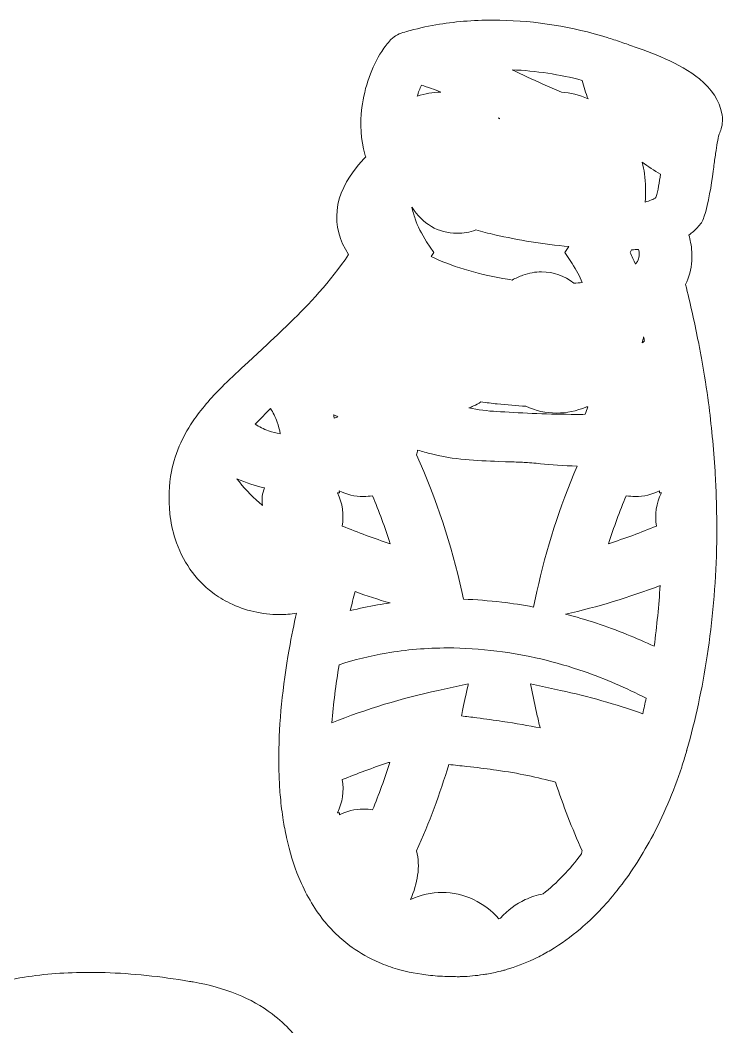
# Model space of a CAD drawing. Header units: inches. Extents: x -812 to 7891, y -3575 to 2748.
# Drawn here: x 1658 to 2012, y -3040 to -2533 of the extents above; entities that cross this region are included whole.
import ezdxf

# ---------------------------------------------------------------- set-up
doc = ezdxf.new("R2010")
doc.units = ezdxf.units.IN
doc.header["$MEASUREMENT"] = 0
doc.layers.add('Layer 1', color=7, linetype='Continuous')

# ---------------------------------------------------------------- blocks, each defined once
blk = doc.blocks.new('block 9')
at = {"layer": 'Layer 1', "lineweight": 0}
for points, knots in [([(2011.16, -2580.18), (2009.91, -2573.83), (2006.13, -2568.01), (1999.94, -2562.89), (1990.04, -2554.72), (1975.38, -2549.57), (1965.65, -2546.15), (1964.49, -2545.75), (1963.41, -2545.36), (1962.39, -2544.99), (1962.39, -2544.99), (1961.43, -2544.64), (1961.43, -2544.64), (1958.99, -2543.75), (1956.58, -2543), (1954.24, -2542.27), (1954.24, -2542.27), (1953.4, -2542.01), (1953.4, -2542.01), (1936.17, -2536.62), (1917.5, -2533.61), (1899.4, -2533.3), (1898.27, -2533.28), (1897.14, -2533.27), (1896.02, -2533.27), (1885.95, -2533.27), (1876.3, -2534.06), (1867.35, -2535.61), (1862.17, -2536.51), (1857.33, -2537.63), (1852.58, -2539.04), (1852.58, -2539.04), (1851.75, -2539.29), (1851.75, -2539.29), (1849.04, -2539.8), (1846.61, -2541.09), (1844.7, -2543.05), (1844.7, -2543.05), (1844.54, -2543.22), (1844.54, -2543.22), (1842.99, -2544.87), (1841.53, -2546.76), (1840.06, -2548.99), (1835.02, -2556.68), (1831.38, -2567), (1830.07, -2577.3), (1829.01, -2585.65), (1829.53, -2593.72), (1831.57, -2600.65), (1831.71, -2601.12), (1831.85, -2601.57), (1831.99, -2602.02), (1830.72, -2603.33), (1829.52, -2604.67), (1828.38, -2606.03), (1815.63, -2621.2), (1813.95, -2637.06), (1823.38, -2651.29), (1814.17, -2665.06), (1803.04, -2676.6), (1794.19, -2685.26), (1791.82, -2687.57), (1789.49, -2689.81), (1787.26, -2691.92), (1784.78, -2694.27), (1782.29, -2696.59), (1779.81, -2698.9), (1779.81, -2698.9), (1772.77, -2705.44), (1772.77, -2705.44), (1768.3, -2709.6), (1764.56, -2713.12), (1760.82, -2716.75), (1757.94, -2719.56), (1755.19, -2722.46), (1752.68, -2725.35), (1750.17, -2728.23), (1747.88, -2731.14), (1745.87, -2734.03), (1743.11, -2737.98), (1740.78, -2742.01), (1738.95, -2746), (1736.79, -2750.72), (1735.21, -2755.59), (1734.25, -2760.48), (1732.93, -2767.21), (1732.67, -2774.16), (1733.44, -2781.71), (1733.88, -2785.96), (1734.78, -2790.23), (1736.11, -2794.39), (1739.65, -2805.41), (1746.17, -2814.75), (1754.97, -2821.42), (1757.57, -2823.38), (1760.39, -2825.11), (1763.61, -2826.69), (1771.27, -2830.47), (1779.89, -2832.46), (1788.56, -2832.46), (1791.4, -2832.46), (1794.25, -2832.25), (1797.11, -2831.82), (1795.92, -2837.13), (1794.65, -2843.25), (1793.46, -2849.98), (1790.12, -2868.84), (1788.36, -2886.77), (1788.24, -2903.27), (1788.21, -2906.87), (1788.27, -2910.5), (1788.41, -2914.07), (1788.56, -2917.78), (1788.77, -2921.15), (1789.06, -2924.36), (1789.42, -2928.36), (1789.9, -2932.27), (1790.48, -2935.96), (1790.91, -2938.67), (1791.45, -2941.51), (1792.14, -2944.64), (1793.73, -2951.89), (1795.8, -2958.67), (1798.32, -2964.77), (1801.67, -2972.9), (1805.87, -2980.17), (1810.81, -2986.37), (1812.78, -2988.85), (1814.93, -2991.21), (1817.19, -2993.4), (1819.53, -2995.66), (1822.13, -2997.81), (1825.13, -2999.97), (1829.2, -3002.89), (1833.77, -3005.46), (1838.72, -3007.6), (1841.72, -3008.9), (1844.83, -3010.02), (1847.99, -3010.94), (1853.03, -3012.41), (1858.59, -3013.47), (1864.52, -3014.08), (1867.71, -3014.41), (1871.02, -3014.6), (1874.38, -3014.65), (1874.87, -3014.66), (1875.35, -3014.67), (1875.84, -3014.68), (1876.77, -3014.71), (1877.7, -3014.73), (1878.64, -3014.73), (1879.27, -3014.73), (1879.9, -3014.72), (1880.54, -3014.7), (1883.92, -3014.58), (1887.5, -3014.23), (1891.17, -3013.68), (1891.31, -3013.66), (1891.45, -3013.64), (1891.58, -3013.62), (1892.05, -3013.57), (1892.53, -3013.5), (1892.98, -3013.43), (1895.13, -3013.06), (1897.34, -3012.57), (1899.96, -3011.9), (1899.96, -3011.9), (1900.24, -3011.83), (1900.24, -3011.83), (1900.8, -3011.69), (1901.36, -3011.54), (1901.92, -3011.39), (1902.75, -3011.15), (1903.57, -3010.91), (1904.39, -3010.65), (1909.08, -3009.19), (1913.72, -3007.33), (1918.2, -3005.11), (1920.61, -3003.92), (1922.94, -3002.64), (1925.14, -3001.33), (1930.2, -2998.3), (1935.21, -2994.69), (1940.02, -2990.6), (1946.55, -2985.04), (1952.76, -2978.58), (1958.46, -2971.41), (1958.55, -2971.29), (1958.65, -2971.16), (1958.74, -2971.03), (1964.8, -2963.37), (1970.46, -2954.69), (1975.58, -2945.22), (1981.67, -2933.96), (1986.85, -2921.84), (1990.97, -2909.2), (1991.83, -2906.56), (1992.54, -2904.34), (1993.2, -2902.07), (1993.29, -2901.74), (1993.38, -2901.4), (1993.47, -2901.06), (1993.51, -2900.91), (1993.55, -2900.76), (1993.59, -2900.61), (1997.88, -2885.53), (2001.31, -2869.59), (2003.81, -2853.23), (2006.49, -2835.68), (2008.08, -2817.67), (2008.52, -2799.7), (2008.61, -2796.02), (2008.65, -2792.33), (2008.65, -2788.72), (2008.65, -2786.27), (2008.61, -2783.81), (2008.56, -2781.43), (2008.56, -2781.43), (2008.54, -2780.37), (2008.54, -2780.37), (2008.46, -2775.86), (2008.35, -2772.12), (2008.2, -2768.6), (2008.08, -2765.97), (2007.94, -2763.25), (2007.75, -2760.28), (2007.03, -2748.55), (2005.92, -2736.97), (2004.44, -2725.86), (2003.54, -2719.15), (2002.37, -2711.8), (2000.86, -2703.39), (2000.86, -2703.39), (2000.56, -2701.7), (2000.56, -2701.7), (2000.12, -2699.25), (1999.67, -2696.72), (1999.17, -2694.18), (1997.32, -2684.84), (1995.21, -2675.5), (1992.9, -2666.38), (1994.74, -2662.72), (1995.8, -2658.7), (1996.08, -2654.39), (1996.27, -2651.42), (1996.06, -2648.32), (1995.46, -2645.17), (1995.22, -2643.93), (1994.93, -2642.69), (1994.59, -2641.44), (1996.19, -2640.29), (1997.6, -2639.01), (1998.85, -2637.58), (2000.43, -2636.13), (2001.52, -2634.46), (2002.17, -2632.46), (2004.65, -2624.74), (2005.82, -2616.76), (2006.8, -2609.26), (2006.8, -2609.26), (2007.07, -2607.29), (2007.07, -2607.29), (2007.39, -2604.81), (2007.7, -2602.53), (2008.02, -2600.34), (2008.61, -2596.4), (2009.17, -2593.34), (2009.81, -2590.6), (2010.21, -2589.8), (2010.53, -2588.96), (2010.8, -2588.06), (2011.57, -2585.51), (2011.69, -2582.85), (2011.16, -2580.18)], [0, 0, 0, 0, 1, 1, 1, 2, 2, 2, 3, 3, 3, 4, 4, 4, 5, 5, 5, 6, 6, 6, 7, 7, 7, 8, 8, 8, 9, 9, 9, 10, 10, 10, 11, 11, 11, 12, 12, 12, 13, 13, 13, 14, 14, 14, 15, 15, 15, 16, 16, 16, 17, 17, 17, 18, 18, 18, 19, 19, 19, 20, 20, 20, 21, 21, 21, 22, 22, 22, 23, 23, 23, 24, 24, 24, 25, 25, 25, 26, 26, 26, 27, 27, 27, 28, 28, 28, 29, 29, 29, 30, 30, 30, 31, 31, 31, 32, 32, 32, 33, 33, 33, 34, 34, 34, 35, 35, 35, 36, 36, 36, 37, 37, 37, 38, 38, 38, 39, 39, 39, 40, 40, 40, 41, 41, 41, 42, 42, 42, 43, 43, 43, 44, 44, 44, 45, 45, 45, 46, 46, 46, 47, 47, 47, 48, 48, 48, 49, 49, 49, 50, 50, 50, 51, 51, 51, 52, 52, 52, 53, 53, 53, 54, 54, 54, 55, 55, 55, 56, 56, 56, 57, 57, 57, 58, 58, 58, 59, 59, 59, 60, 60, 60, 61, 61, 61, 62, 62, 62, 63, 63, 63, 64, 64, 64, 65, 65, 65, 66, 66, 66, 67, 67, 67, 68, 68, 68, 69, 69, 69, 70, 70, 70, 71, 71, 71, 72, 72, 72, 73, 73, 73, 74, 74, 74, 75, 75, 75, 76, 76, 76, 77, 77, 77, 78, 78, 78, 79, 79, 79, 80, 80, 80, 81, 81, 81, 82, 82, 82, 83, 83, 83, 84, 84, 84, 85, 85, 85, 86, 86, 86, 87, 87, 87, 88, 88, 88, 89, 89, 89, 90, 90, 90, 91, 91, 91, 91]), ([(1930.42, -2569.52), (1927.32, -2568.21), (1924.22, -2566.84), (1921.05, -2565.43), (1915.92, -2563.17), (1910.82, -2560.75), (1905.61, -2558.25), (1917.7, -2558.82), (1929.69, -2560.63), (1940.89, -2563.57), (1941.59, -2566.86), (1942.67, -2570), (1943.92, -2572.89), (1939.55, -2570.95), (1935, -2569.81), (1930.42, -2569.52)], [0, 0, 0, 0, 1, 1, 1, 2, 2, 2, 3, 3, 3, 4, 4, 4, 5, 5, 5, 5]), ([(1869.77, -2569.46), (1865.8, -2569.52), (1861.81, -2570.25), (1857.93, -2571.58), (1858.5, -2569.6), (1859.21, -2567.7), (1860.03, -2565.93), (1863.31, -2567.01), (1866.56, -2568.2), (1869.77, -2569.46)], [0, 0, 0, 0, 1, 1, 1, 2, 2, 2, 3, 3, 3, 3]), ([(1899.25, -2582.91), (1899.1, -2582.74), (1898.96, -2582.58), (1898.81, -2582.41), (1899.01, -2582.51), (1899.22, -2582.61), (1899.43, -2582.7), (1899.37, -2582.77), (1899.31, -2582.84), (1899.25, -2582.91)], [0, 0, 0, 0, 1, 1, 1, 2, 2, 2, 3, 3, 3, 3]), ([(1980.35, -2610.83), (1979.76, -2614.94), (1979.07, -2618.81), (1978.04, -2622.49), (1976.83, -2623.42), (1974.94, -2624.22), (1972.57, -2624.81), (1973.01, -2620.06), (1972.92, -2615.31), (1972.29, -2610.6), (1972.03, -2608.67), (1971.63, -2606.73), (1971.1, -2604.81), (1974.07, -2606.96), (1977.16, -2608.97), (1980.35, -2610.83)], [0, 0, 0, 0, 1, 1, 1, 2, 2, 2, 3, 3, 3, 4, 4, 4, 5, 5, 5, 5]), ([(1855.38, -2627.54), (1860.3, -2635.67), (1868.64, -2640.57), (1877.92, -2640.57), (1881.06, -2640.57), (1884.24, -2640.01), (1887.37, -2638.89), (1890.47, -2639.73), (1893.69, -2640.53), (1896.98, -2641.29), (1908.83, -2644.03), (1921.3, -2646.04), (1934.19, -2647.29), (1934.19, -2647.29), (1932.25, -2650.26), (1932.25, -2650.26), (1932.25, -2650.26), (1935.82, -2655.73), (1935.82, -2655.73), (1938, -2659.07), (1939.68, -2662.25), (1940.91, -2665.38), (1939.53, -2665.5), (1938.12, -2665.61), (1936.67, -2665.68), (1932.05, -2661.96), (1926.46, -2659.95), (1920.51, -2659.95), (1917.35, -2659.95), (1914.15, -2660.53), (1911.01, -2661.66), (1909.17, -2662.32), (1907.42, -2663.12), (1905.73, -2664.07), (1904.14, -2663.83), (1902.54, -2663.58), (1900.96, -2663.3), (1887.42, -2660.92), (1874.78, -2657.03), (1864.88, -2652.28), (1864.88, -2652.28), (1866.2, -2650.26), (1866.2, -2650.26), (1866.2, -2650.26), (1862.64, -2644.8), (1862.64, -2644.8), (1860.03, -2640.8), (1858.14, -2637.05), (1856.88, -2633.33), (1856.21, -2631.35), (1855.66, -2629.39), (1855.24, -2627.47), (1855.29, -2627.49), (1855.34, -2627.52), (1855.38, -2627.54)], [0, 0, 0, 0, 1, 1, 1, 2, 2, 2, 3, 3, 3, 4, 4, 4, 5, 5, 5, 6, 6, 6, 7, 7, 7, 8, 8, 8, 9, 9, 9, 10, 10, 10, 11, 11, 11, 12, 12, 12, 13, 13, 13, 14, 14, 14, 15, 15, 15, 16, 16, 16, 17, 17, 17, 18, 18, 18, 18]), ([(1968.68, -2654.7), (1968.42, -2655.17), (1968.09, -2655.65), (1967.7, -2656.11), (1966.91, -2654.15), (1966.04, -2652.2), (1965.07, -2650.25), (1965.3, -2649.78), (1965.53, -2649.31), (1965.76, -2648.83), (1966.98, -2648.81), (1968.17, -2648.77), (1969.32, -2648.71), (1970.02, -2652.2), (1969.06, -2653.98), (1968.68, -2654.7)], [0, 0, 0, 0, 1, 1, 1, 2, 2, 2, 3, 3, 3, 4, 4, 4, 5, 5, 5, 5]), ([(1972.27, -2694.86), (1971.88, -2695.13), (1971.5, -2695.41), (1971.12, -2695.68), (1971.39, -2694.68), (1971.63, -2693.68), (1971.83, -2692.67), (1971.98, -2693.39), (1972.12, -2694.12), (1972.27, -2694.86)], [0, 0, 0, 0, 1, 1, 1, 2, 2, 2, 3, 3, 3, 3]), ([(1943.75, -2727.96), (1943.24, -2729.16), (1942.76, -2730.4), (1942.33, -2731.68), (1940.85, -2731.7), (1939.36, -2731.71), (1937.85, -2731.71), (1924.59, -2731.71), (1911.17, -2731.04), (1899.81, -2730.38), (1899.81, -2730.38), (1898.01, -2730.28), (1898.01, -2730.28), (1893.2, -2730), (1888.49, -2729.37), (1883.88, -2728.49), (1884.66, -2728.18), (1885.44, -2727.85), (1886.21, -2727.48), (1887.46, -2726.89), (1888.7, -2726.22), (1889.94, -2725.44), (1892.7, -2725.81), (1895.46, -2726.14), (1898.17, -2726.43), (1903.24, -2726.97), (1907.98, -2727.37), (1912.59, -2727.64), (1917.52, -2729.9), (1922.71, -2731.05), (1928.02, -2731.05), (1933.07, -2731.05), (1938.1, -2730.02), (1943, -2727.99), (1943, -2727.99), (1943.75, -2727.96), (1943.75, -2727.96)], [0, 0, 0, 0, 1, 1, 1, 2, 2, 2, 3, 3, 3, 4, 4, 4, 5, 5, 5, 6, 6, 6, 7, 7, 7, 8, 8, 8, 9, 9, 9, 10, 10, 10, 11, 11, 11, 12, 12, 12, 12]), ([(1788.99, -2741.48), (1786.99, -2741.12), (1785, -2740.63), (1783.11, -2739.96), (1780.64, -2739.08), (1778.37, -2737.95), (1776.42, -2736.66), (1779.02, -2733.87), (1781.64, -2731.19), (1784.08, -2728.77), (1785.4, -2730.75), (1786.56, -2733.06), (1787.46, -2735.61), (1788.14, -2737.5), (1788.63, -2739.49), (1788.99, -2741.48)], [0, 0, 0, 0, 1, 1, 1, 2, 2, 2, 3, 3, 3, 4, 4, 4, 5, 5, 5, 5]), ([(1816.18, -2733.63), (1816.06, -2733.06), (1815.93, -2732.49), (1815.8, -2731.92), (1816.54, -2732.25), (1817.28, -2732.58), (1818.02, -2732.92), (1817.39, -2733.11), (1816.78, -2733.35), (1816.18, -2733.63)], [0, 0, 0, 0, 1, 1, 1, 2, 2, 2, 3, 3, 3, 3]), ([(1910.9, -2755.84), (1912.88, -2755.93), (1915.73, -2756.17), (1919.03, -2756.44), (1919.03, -2756.44), (1920, -2756.52), (1920, -2756.52), (1925.14, -2756.95), (1931.51, -2757.48), (1938.35, -2757.82), (1929.57, -2778.27), (1922.79, -2799.46), (1918.13, -2820.93), (1918.13, -2820.93), (1916.46, -2828.67), (1916.46, -2828.67), (1911.12, -2827.67), (1905.76, -2826.85), (1900.4, -2826.22), (1893.98, -2825.46), (1887.53, -2824.97), (1881.15, -2824.75), (1881.15, -2824.75), (1880.32, -2820.93), (1880.32, -2820.93), (1875.23, -2797.44), (1867.59, -2774.3), (1857.6, -2752.11), (1857.8, -2751.31), (1857.96, -2750.49), (1858.09, -2749.65), (1860.47, -2750.4), (1862.77, -2751.05), (1865.05, -2751.63), (1876.07, -2754.43), (1887.81, -2755.03), (1898.89, -2755.41), (1898.89, -2755.41), (1902.28, -2755.52), (1902.28, -2755.52), (1905.21, -2755.62), (1908.1, -2755.72), (1910.9, -2755.84)], [0, 0, 0, 0, 1, 1, 1, 2, 2, 2, 3, 3, 3, 4, 4, 4, 5, 5, 5, 6, 6, 6, 7, 7, 7, 8, 8, 8, 9, 9, 9, 10, 10, 10, 11, 11, 11, 12, 12, 12, 13, 13, 13, 14, 14, 14, 14]), ([(1780.09, -2777.49), (1779.56, -2777.08), (1779.04, -2776.65), (1778.52, -2776.2), (1774.22, -2772.45), (1770.43, -2768.39), (1767.18, -2764.07), (1771.74, -2766.21), (1776.46, -2767.69), (1781.13, -2768.71), (1779.87, -2771.38), (1779.48, -2774.44), (1780.09, -2777.49)], [0, 0, 0, 0, 1, 1, 1, 2, 2, 2, 3, 3, 3, 4, 4, 4, 4]), ([(1817.75, -2771.21), (1817.75, -2771.21), (1818.73, -2771.22), (1818.73, -2771.22), (1818.73, -2771.22), (1818.71, -2770.23), (1818.71, -2770.23), (1822.35, -2772.03), (1826.52, -2773.05), (1830.84, -2773.05), (1832.38, -2773.05), (1833.91, -2772.92), (1835.4, -2772.67), (1838.69, -2780.57), (1841.67, -2788.63), (1844.3, -2796.8), (1836.14, -2794.16), (1828.08, -2791.19), (1820.17, -2787.9), (1821.12, -2782.29), (1820.32, -2776.38), (1817.75, -2771.21)], [0, 0, 0, 0, 1, 1, 1, 2, 2, 2, 3, 3, 3, 4, 4, 4, 5, 5, 5, 6, 6, 6, 7, 7, 7, 7]), ([(1978.3, -2787.89), (1970.39, -2791.18), (1962.32, -2794.16), (1954.15, -2796.8), (1956.79, -2788.63), (1959.76, -2780.57), (1963.05, -2772.67), (1964.54, -2772.92), (1966.07, -2773.05), (1967.61, -2773.05), (1971.93, -2773.05), (1976.11, -2772.03), (1979.75, -2770.22), (1979.75, -2770.22), (1979.73, -2771.21), (1979.73, -2771.21), (1979.73, -2771.21), (1980.74, -2771.2), (1980.74, -2771.2), (1978.19, -2776.31), (1977.36, -2782.24), (1978.3, -2787.89)], [0, 0, 0, 0, 1, 1, 1, 2, 2, 2, 3, 3, 3, 4, 4, 4, 5, 5, 5, 6, 6, 6, 7, 7, 7, 7]), ([(1824.19, -2830.5), (1824.98, -2827.23), (1825.8, -2824.03), (1826.64, -2820.94), (1832.47, -2823), (1838.35, -2824.9), (1844.26, -2826.64), (1842.13, -2826.94), (1840.02, -2827.27), (1837.92, -2827.63), (1833.33, -2828.43), (1828.75, -2829.39), (1824.19, -2830.5)], [0, 0, 0, 0, 1, 1, 1, 2, 2, 2, 3, 3, 3, 4, 4, 4, 4]), ([(1932.52, -2832.27), (1948.6, -2828.65), (1964.55, -2823.82), (1980.15, -2817.85), (1979.47, -2827.87), (1978.47, -2838.1), (1977.15, -2848.44), (1972.68, -2846.34), (1968.07, -2844.34), (1963.37, -2842.45), (1953.23, -2838.36), (1942.92, -2834.96), (1932.52, -2832.27)], [0, 0, 0, 0, 1, 1, 1, 2, 2, 2, 3, 3, 3, 4, 4, 4, 4]), ([(1918.13, -2882.52), (1918.63, -2884.83), (1919.17, -2887.16), (1919.74, -2889.52), (1913.92, -2888.34), (1907.65, -2887.25), (1900.7, -2886.21), (1896.66, -2885.61), (1892.46, -2885.03), (1887.86, -2884.44), (1885.13, -2884.08), (1882.56, -2883.77), (1880.11, -2883.5), (1880.18, -2883.17), (1883.61, -2867.34), (1883.61, -2867.34), (1883.61, -2867.34), (1868.43, -2870.63), (1868.43, -2870.63), (1850.37, -2874.54), (1832.44, -2880), (1814.95, -2886.91), (1815.7, -2877.56), (1816.93, -2867.79), (1818.63, -2857.71), (1826.25, -2855.24), (1834.2, -2853.28), (1842.31, -2851.87), (1852.29, -2850.14), (1862.67, -2849.27), (1873.18, -2849.27), (1881.32, -2849.27), (1889.67, -2849.79), (1897.98, -2850.84), (1912.74, -2852.69), (1927.53, -2856.16), (1941.95, -2861.17), (1952.57, -2864.86), (1963.01, -2869.36), (1973.05, -2874.58), (1972.53, -2877.18), (1971.96, -2879.78), (1971.35, -2882.37), (1957.74, -2877.57), (1943.88, -2873.63), (1930.03, -2870.63), (1930.03, -2870.63), (1914.84, -2867.34), (1914.84, -2867.34), (1914.84, -2867.34), (1918.13, -2882.52), (1918.13, -2882.52)], [0, 0, 0, 0, 1, 1, 1, 2, 2, 2, 3, 3, 3, 4, 4, 4, 5, 5, 5, 6, 6, 6, 7, 7, 7, 8, 8, 8, 9, 9, 9, 10, 10, 10, 11, 11, 11, 12, 12, 12, 13, 13, 13, 14, 14, 14, 15, 15, 15, 16, 16, 16, 17, 17, 17, 17]), ([(1830.84, -2930.4), (1826.52, -2930.4), (1822.35, -2931.41), (1818.72, -2933.22), (1818.72, -2933.22), (1818.73, -2932.23), (1818.73, -2932.23), (1818.73, -2932.23), (1817.76, -2932.24), (1817.76, -2932.24), (1820.29, -2927.19), (1821.15, -2921.26), (1820.18, -2915.55), (1827.66, -2912.46), (1835.45, -2909.6), (1843.46, -2906.99), (1843.69, -2906.97), (1843.92, -2906.96), (1844.15, -2906.94), (1841.53, -2915.08), (1838.6, -2923.04), (1835.4, -2930.78), (1833.91, -2930.53), (1832.38, -2930.4), (1830.84, -2930.4)], [0, 0, 0, 0, 1, 1, 1, 2, 2, 2, 3, 3, 3, 4, 4, 4, 5, 5, 5, 6, 6, 6, 7, 7, 7, 8, 8, 8, 8]), ([(1870.38, -2972.38), (1865.02, -2972.38), (1859.66, -2973.56), (1854.59, -2975.8), (1857.99, -2967.9), (1859.6, -2959.31), (1857.61, -2951.32), (1863.95, -2937.23), (1869.36, -2922.69), (1873.76, -2907.96), (1876.74, -2908.25), (1879.75, -2908.58), (1882.9, -2908.92), (1882.9, -2908.92), (1884.71, -2909.13), (1884.71, -2909.13), (1889.4, -2909.63), (1893.68, -2910.17), (1897.8, -2910.76), (1908.87, -2912.35), (1918.64, -2914.36), (1927.49, -2916.85), (1931.33, -2928.55), (1935.81, -2940.11), (1940.86, -2951.34), (1940.73, -2951.87), (1940.61, -2952.41), (1940.51, -2952.96), (1934.61, -2960.87), (1928.13, -2967.62), (1921.21, -2973.07), (1918.09, -2973.66), (1915.09, -2974.62), (1912.25, -2975.96), (1907.58, -2978.15), (1903.42, -2981.26), (1899.84, -2985.22), (1899.55, -2985.33), (1899.25, -2985.44), (1898.94, -2985.55), (1895.36, -2981.49), (1891.05, -2978.24), (1886.21, -2975.96), (1881.16, -2973.58), (1875.83, -2972.38), (1870.38, -2972.38)], [0, 0, 0, 0, 1, 1, 1, 2, 2, 2, 3, 3, 3, 4, 4, 4, 5, 5, 5, 6, 6, 6, 7, 7, 7, 8, 8, 8, 9, 9, 9, 10, 10, 10, 11, 11, 11, 12, 12, 12, 13, 13, 13, 14, 14, 14, 15, 15, 15, 15])]:
    blk.add_open_spline(points, degree=3, knots=knots, dxfattribs=at)
blk = doc.blocks.new('block 21')
at = {"layer": 'Layer 1', "lineweight": 0}
blk.add_open_spline([(1922.61, -3274.62), (1918.11, -3272.17), (1912.98, -3270.93), (1907.36, -3270.93), (1906.4, -3270.93), (1905.42, -3270.97), (1904.43, -3271.04), (1902, -3271.22), (1899.46, -3271.67), (1896.68, -3272.4), (1893.55, -3273.23), (1890.48, -3274.41), (1887.48, -3275.94), (1885.3, -3269.54), (1879.31, -3265.15), (1872.61, -3265.15), (1867.56, -3265.15), (1863.04, -3267.71), (1860.5, -3272), (1859.22, -3274.17), (1857.18, -3276.3), (1855.36, -3278.09), (1854.54, -3278.89), (1853.71, -3279.69), (1852.87, -3280.48), (1849.46, -3283.72), (1845.94, -3287.08), (1843.06, -3291.35), (1843.06, -3291.35), (1841.44, -3293.76), (1841.44, -3293.76), (1842.43, -3280.35), (1842.19, -3266.89), (1841.78, -3254.32), (1841.7, -3251.95), (1841.61, -3249.59), (1841.53, -3247.25), (1841.51, -3246.86), (1841.48, -3246.46), (1841.44, -3246.08), (1846.41, -3240.9), (1851.19, -3235.36), (1856.31, -3229.35), (1856.31, -3229.35), (1856.4, -3229.24), (1856.4, -3229.24), (1856.62, -3228.98), (1856.81, -3228.73), (1856.97, -3228.5), (1857.02, -3228.44), (1857.27, -3228.12), (1857.27, -3228.12), (1857.7, -3227.56), (1858.02, -3227.05), (1858.23, -3226.72), (1858.23, -3226.72), (1858.33, -3226.57), (1858.33, -3226.57), (1860.47, -3223.49), (1862.26, -3220.25), (1863.62, -3216.92), (1864.81, -3214.04), (1865.73, -3211), (1866.38, -3207.86), (1867.68, -3201.5), (1867.73, -3195.03), (1866.57, -3188.85), (1870.09, -3184.22), (1872.84, -3178.37), (1875.17, -3170.55), (1881.09, -3150.74), (1881.3, -3133.94), (1863.08, -3116.37), (1850.57, -3104.29), (1835.7, -3094.62), (1818.84, -3087.61), (1817.84, -3085.28), (1816.85, -3082.92), (1815.82, -3080.46), (1813.06, -3073.83), (1810.2, -3066.98), (1806.73, -3060.36), (1805.3, -3057.64), (1803.7, -3054.92), (1801.83, -3052.03), (1799.33, -3048.15), (1796.89, -3044.9), (1794.36, -3042.07), (1791.67, -3039.06), (1788.6, -3036.26), (1784.98, -3033.51), (1774.44, -3025.5), (1761.4, -3020.22), (1745.1, -3017.38), (1744.75, -3017.31), (1744.4, -3017.26), (1744.04, -3017.2), (1744.04, -3017.2), (1743.39, -3017.09), (1743.39, -3017.09), (1728.64, -3014.6), (1714.36, -3013.11), (1700.93, -3012.69), (1698.92, -3012.62), (1696.91, -3012.6), (1695.02, -3012.58), (1694.27, -3012.57), (1693.51, -3012.57), (1692.76, -3012.57), (1681.36, -3012.57), (1670.42, -3013.38), (1660.26, -3014.97), (1647.69, -3016.93), (1636.17, -3020.11), (1626, -3024.4), (1618.72, -3027.48), (1611.63, -3031.46), (1604.92, -3036.22), (1600.11, -3039.64), (1595.39, -3043.55), (1590.9, -3047.84), (1588.65, -3049.99), (1586.44, -3052.26), (1584.13, -3054.79), (1575.05, -3064.71), (1566.44, -3076.75), (1557.8, -3091.58), (1554.75, -3096.81), (1551.79, -3102.49), (1548.65, -3108.49), (1540.61, -3123.87), (1531.74, -3140.82), (1520.31, -3152.05), (1519.72, -3151.14), (1519.07, -3150.26), (1518.37, -3149.44), (1514.47, -3144.87), (1509.22, -3142.14), (1503.41, -3141.64), (1496.88, -3133.35), (1487.85, -3128.63), (1478.41, -3128.63), (1474.5, -3128.63), (1470.58, -3129.42), (1466.75, -3131), (1455.69, -3135.55), (1449.15, -3145.97), (1449.35, -3157.46), (1447.13, -3158.9), (1445.07, -3160.49), (1443.23, -3162.19), (1439.49, -3165.63), (1436.68, -3169.49), (1434.87, -3173.67), (1431.75, -3180.88), (1431.81, -3188.64), (1435.05, -3196.1), (1437.64, -3202.08), (1442.04, -3206.68), (1447.77, -3209.38), (1449.19, -3210.05), (1450.66, -3210.6), (1452.19, -3211.02), (1451.94, -3217.97), (1454.53, -3224.35), (1459.77, -3229.45), (1459.77, -3229.45), (1459.83, -3229.52), (1459.83, -3229.52), (1460.13, -3229.84), (1460.62, -3230.37), (1461.32, -3230.95), (1466.6, -3235.37), (1472.93, -3237.71), (1479.62, -3237.71), (1483.59, -3237.71), (1487.66, -3236.91), (1491.76, -3235.33), (1495.38, -3237.39), (1499.84, -3238.51), (1504.44, -3238.51), (1513.94, -3238.51), (1522.42, -3233.87), (1526.57, -3226.41), (1528.25, -3223.41), (1529.54, -3220.04), (1530.41, -3216.43), (1532.05, -3216.56), (1533.72, -3216.62), (1535.39, -3216.62), (1536.7, -3216.62), (1538.03, -3216.58), (1539.35, -3216.5), (1543.36, -3216.27), (1546.73, -3215.82), (1549.94, -3215.1), (1564.37, -3211.87), (1577.35, -3203.97), (1587.49, -3192.27), (1588.45, -3191.16), (1589.39, -3190.06), (1590.32, -3188.97), (1592.34, -3186.62), (1594.24, -3184.4), (1596.13, -3182.32), (1596.13, -3182.32), (1596.27, -3182.16), (1596.27, -3182.16), (1596.27, -3182.16), (1596.48, -3181.93), (1596.48, -3181.93), (1596.48, -3181.93), (1596.83, -3181.56), (1596.95, -3181.43), (1595.72, -3186.4), (1595.26, -3191.12), (1595.14, -3194.99), (1595.03, -3198.43), (1595.16, -3201.77), (1595.52, -3204.89), (1595.55, -3205.14), (1595.58, -3205.39), (1595.61, -3205.63), (1589.88, -3215.23), (1584.99, -3224.01), (1580.7, -3232.43), (1580.01, -3233.78), (1579.21, -3235.24), (1578.36, -3236.79), (1575.92, -3241.24), (1573.15, -3246.28), (1571.46, -3251.65), (1570.98, -3253.19), (1570.63, -3254.56), (1570.38, -3255.88), (1569.67, -3259.63), (1569.63, -3264.74), (1572.23, -3270.18), (1568.28, -3276.85), (1564.49, -3284.04), (1560.68, -3292.09), (1559.5, -3294.6), (1558.29, -3297.26), (1557.01, -3300.23), (1555.61, -3303.44), (1554.32, -3306.56), (1553.11, -3309.6), (1551.88, -3308.56), (1550.65, -3307.54), (1549.46, -3306.55), (1550.62, -3303.61), (1551.35, -3300.83), (1551.68, -3298.11), (1551.68, -3298.11), (1552.11, -3294.42), (1552.11, -3294.42), (1552.11, -3294.42), (1550.04, -3291.34), (1550.04, -3291.34), (1549.81, -3291), (1549.56, -3290.67), (1549.24, -3290.27), (1546.49, -3286.47), (1543.26, -3283.38), (1540.14, -3280.4), (1539.12, -3279.42), (1538.09, -3278.44), (1537.1, -3277.44), (1535.63, -3275.96), (1533.79, -3274.01), (1532.61, -3272), (1530.07, -3267.71), (1525.54, -3265.15), (1520.5, -3265.15), (1513.81, -3265.15), (1507.84, -3269.52), (1505.64, -3275.89), (1503.65, -3274.88), (1501.62, -3274.02), (1499.55, -3273.31), (1495.95, -3272.07), (1492.29, -3271.31), (1488.67, -3271.04), (1487.69, -3270.97), (1486.7, -3270.93), (1485.75, -3270.93), (1480.13, -3270.93), (1475, -3272.17), (1470.52, -3274.61), (1461.37, -3279.58), (1455.11, -3289.71), (1454.95, -3299.83), (1454.81, -3309.54), (1459.9, -3316.95), (1463.74, -3321.67), (1467.86, -3326.74), (1472.78, -3331.24), (1478.76, -3335.42), (1479.74, -3336.1), (1480.73, -3336.81), (1481.73, -3337.52), (1484.68, -3339.63), (1487.74, -3341.81), (1491.07, -3343.86), (1496.34, -3347.1), (1504.52, -3351.42), (1514.66, -3351.54), (1514.66, -3351.54), (1520.63, -3351.61), (1520.63, -3351.61), (1520.63, -3351.61), (1523.16, -3347.05), (1523.16, -3347.05), (1523.25, -3347.11), (1523.35, -3347.17), (1523.45, -3347.23), (1529.76, -3351.23), (1534.71, -3354.77), (1539.04, -3358.43), (1538.61, -3360.73), (1538.21, -3363.12), (1537.82, -3365.63), (1536.4, -3374.69), (1535.49, -3383.74), (1535.11, -3392.54), (1534.94, -3396.49), (1534.88, -3400.56), (1534.93, -3404.62), (1535.08, -3417.64), (1536.43, -3430.39), (1538.93, -3442.52), (1539.91, -3447.24), (1541.09, -3451.99), (1542.45, -3456.63), (1544.33, -3463.05), (1546.39, -3468.89), (1548.74, -3474.48), (1554.48, -3488.11), (1561.83, -3500.93), (1570.59, -3512.57), (1572.32, -3514.87), (1574.22, -3517.25), (1576.41, -3519.86), (1580.2, -3524.36), (1584.21, -3528.66), (1588.35, -3532.65), (1590.6, -3534.82), (1592.91, -3536.93), (1595.24, -3538.93), (1603.73, -3546.23), (1612.9, -3552.56), (1622.49, -3557.74), (1625.37, -3559.3), (1628.37, -3560.79), (1631.4, -3562.17), (1635.42, -3564.01), (1639.49, -3565.65), (1643.5, -3567.06), (1646.36, -3568.06), (1649.34, -3568.99), (1652.63, -3569.91), (1664.86, -3573.29), (1677.52, -3575.01), (1690.25, -3575.01), (1690.25, -3575.01), (1690.97, -3575.01), (1690.97, -3575.01), (1696.11, -3574.99), (1701.22, -3574.7), (1706.14, -3574.15), (1706.14, -3574.15), (1706.28, -3574.14), (1706.28, -3574.14), (1706.53, -3574.12), (1706.78, -3574.09), (1707.03, -3574.07), (1718.66, -3572.71), (1730.38, -3570.25), (1741.88, -3566.76), (1744.69, -3565.91), (1747.59, -3564.95), (1750.76, -3563.83), (1754.32, -3562.56), (1757.9, -3561.17), (1761.38, -3559.7), (1764.63, -3558.33), (1767.51, -3557.04), (1770.2, -3555.73), (1780.67, -3550.67), (1790.4, -3544.71), (1799.13, -3538.01), (1801.85, -3535.92), (1804.19, -3534.01), (1806.3, -3532.17), (1808.38, -3530.35), (1810.26, -3528.61), (1812.04, -3526.86), (1814.12, -3524.82), (1816.21, -3522.59), (1818.64, -3519.83), (1820.71, -3517.47), (1822.74, -3514.99), (1824.66, -3512.46), (1837.26, -3495.91), (1846.43, -3476.17), (1851.92, -3453.78), (1853.28, -3448.24), (1854.41, -3442.48), (1855.3, -3436.64), (1855.94, -3432.42), (1856.43, -3428.52), (1856.79, -3424.73), (1856.79, -3424.73), (1856.81, -3424.48), (1856.81, -3424.48), (1857.14, -3419.73), (1857.31, -3414.76), (1857.33, -3409.71), (1857.35, -3405.2), (1857.23, -3400.45), (1856.97, -3395.57), (1856.6, -3388.69), (1855.93, -3381.49), (1854.97, -3374.16), (1854.44, -3370.07), (1853.94, -3366.65), (1853.41, -3363.38), (1853.2, -3362.09), (1852.99, -3360.78), (1852.78, -3359.48), (1853.43, -3358.92), (1854.13, -3358.33), (1854.87, -3357.72), (1858.95, -3354.37), (1863.65, -3351.03), (1869.67, -3347.23), (1869.76, -3347.17), (1869.85, -3347.11), (1869.95, -3347.05), (1869.95, -3347.05), (1872.48, -3351.61), (1872.48, -3351.61), (1872.48, -3351.61), (1878.44, -3351.54), (1878.44, -3351.54), (1889.38, -3351.41), (1898.25, -3346.45), (1904.75, -3342.15), (1907.04, -3340.63), (1909.22, -3339.07), (1911.33, -3337.56), (1912.35, -3336.83), (1913.35, -3336.12), (1914.35, -3335.42), (1920.37, -3331.21), (1925.28, -3326.71), (1929.35, -3321.69), (1931.57, -3318.97), (1938.31, -3310.7), (1938.15, -3299.82), (1937.99, -3289.71), (1931.74, -3279.58), (1922.61, -3274.62)], degree=3, knots=[0, 0, 0, 0, 1, 1, 1, 2, 2, 2, 3, 3, 3, 4, 4, 4, 5, 5, 5, 6, 6, 6, 7, 7, 7, 8, 8, 8, 9, 9, 9, 10, 10, 10, 11, 11, 11, 12, 12, 12, 13, 13, 13, 14, 14, 14, 15, 15, 15, 16, 16, 16, 17, 17, 17, 18, 18, 18, 19, 19, 19, 20, 20, 20, 21, 21, 21, 22, 22, 22, 23, 23, 23, 24, 24, 24, 25, 25, 25, 26, 26, 26, 27, 27, 27, 28, 28, 28, 29, 29, 29, 30, 30, 30, 31, 31, 31, 32, 32, 32, 33, 33, 33, 34, 34, 34, 35, 35, 35, 36, 36, 36, 37, 37, 37, 38, 38, 38, 39, 39, 39, 40, 40, 40, 41, 41, 41, 42, 42, 42, 43, 43, 43, 44, 44, 44, 45, 45, 45, 46, 46, 46, 47, 47, 47, 48, 48, 48, 49, 49, 49, 50, 50, 50, 51, 51, 51, 52, 52, 52, 53, 53, 53, 54, 54, 54, 55, 55, 55, 56, 56, 56, 57, 57, 57, 58, 58, 58, 59, 59, 59, 60, 60, 60, 61, 61, 61, 62, 62, 62, 63, 63, 63, 64, 64, 64, 65, 65, 65, 66, 66, 66, 67, 67, 67, 68, 68, 68, 69, 69, 69, 70, 70, 70, 71, 71, 71, 72, 72, 72, 73, 73, 73, 74, 74, 74, 75, 75, 75, 76, 76, 76, 77, 77, 77, 78, 78, 78, 79, 79, 79, 80, 80, 80, 81, 81, 81, 82, 82, 82, 83, 83, 83, 84, 84, 84, 85, 85, 85, 86, 86, 86, 87, 87, 87, 88, 88, 88, 89, 89, 89, 90, 90, 90, 91, 91, 91, 92, 92, 92, 93, 93, 93, 94, 94, 94, 95, 95, 95, 96, 96, 96, 97, 97, 97, 98, 98, 98, 99, 99, 99, 100, 100, 100, 101, 101, 101, 102, 102, 102, 103, 103, 103, 104, 104, 104, 105, 105, 105, 106, 106, 106, 107, 107, 107, 108, 108, 108, 109, 109, 109, 110, 110, 110, 111, 111, 111, 112, 112, 112, 113, 113, 113, 114, 114, 114, 115, 115, 115, 116, 116, 116, 117, 117, 117, 118, 118, 118, 119, 119, 119, 120, 120, 120, 121, 121, 121, 122, 122, 122, 123, 123, 123, 124, 124, 124, 125, 125, 125, 126, 126, 126, 127, 127, 127, 128, 128, 128, 129, 129, 129, 130, 130, 130, 131, 131, 131, 132, 132, 132, 133, 133, 133, 134, 134, 134, 135, 135, 135, 136, 136, 136, 137, 137, 137, 138, 138, 138, 139, 139, 139, 140, 140, 140, 141, 141, 141, 142, 142, 142, 143, 143, 143, 144, 144, 144, 145, 145, 145, 146, 146, 146, 147, 147, 147, 148, 148, 148, 149, 149, 149, 150, 150, 150, 151, 151, 151, 152, 152, 152, 153, 153, 153, 154, 154, 154, 154], dxfattribs=at)

msp = doc.modelspace()

# ---------------------------------------------------------------- block references
at = {"layer": 'Layer 1'}
for name in ['block 9', 'block 21']:
    msp.add_blockref(name, (0, 0), dxfattribs=at)

doc.saveas('drawing.dxf')
